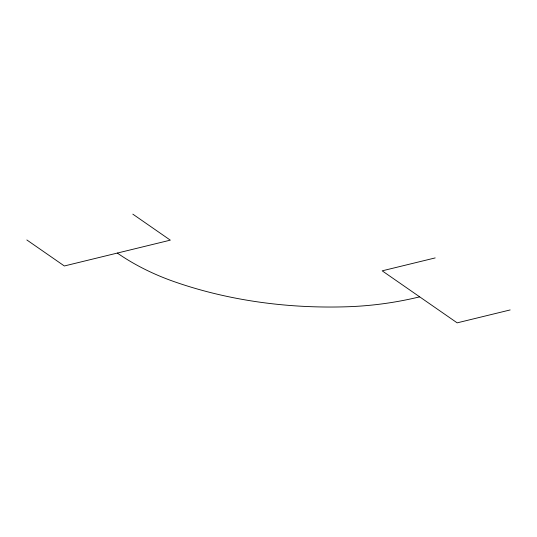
<?xml version="1.0" encoding="UTF-8"?>
<svg xmlns="http://www.w3.org/2000/svg" width="537" height="537" viewBox="0 0 537 537"><rect width="100%" height="100%" fill="white"/><g stroke="black" fill="none" stroke-linecap="round" stroke-linejoin="round"><path stroke-width="0.81" d="M435.178 257.921L382.183 270.836L457.162 322.851L510.15 309.943M132.827 214.149L170.316 240.153L64.339 265.976L26.85 239.965M117.328 253.068A256.136 183.627 -8.3 0 0 174.934 281.918A386.955 277.407 -8.3 0 0 346.62 306.781A256.136 183.627 -8.3 0 0 419.672 296.847"/></g></svg>
